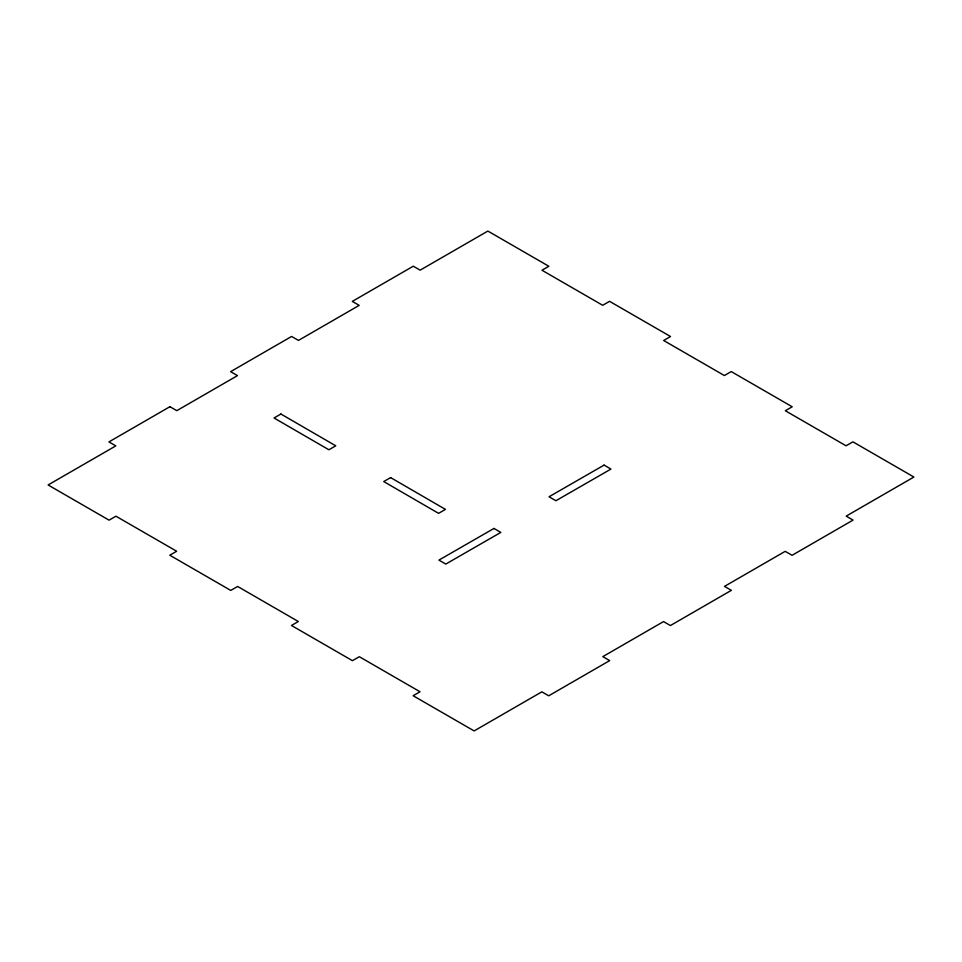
<?xml version="1.0" encoding="UTF-8"?>
<svg xmlns="http://www.w3.org/2000/svg" width="962" height="962" viewBox="0 0 962 962"><rect width="100%" height="100%" fill="white"/><g stroke="black" fill="none" stroke-linecap="round" stroke-linejoin="round"><path stroke-width="1.44" d="M169.913 406.698L108.946 441.907L115.813 445.875L48.1 484.968L109.079 520.165L115.945 516.209L176.659 551.25L169.781 555.218L230.76 590.427L237.626 586.459L298.34 621.512L291.474 625.48L352.441 660.678L359.319 656.709L420.021 691.762L413.155 695.73L474.134 730.928L541.846 691.834L548.713 695.803L609.692 660.605L602.813 656.637L663.527 621.584L670.394 625.553L731.373 590.343L724.506 586.387L785.208 551.334L792.087 555.302L853.053 520.093L846.187 516.125L913.9 477.032L852.921 441.835L846.055 445.791L785.341 410.75L792.219 406.782L731.24 371.572L724.374 375.541L663.66 340.488L670.526 336.52L609.559 301.322L602.681 305.291L541.979 270.238L548.845 266.27L487.866 231.072L420.153 270.166L413.287 266.197L352.308 301.395L359.187 305.363L298.473 340.416L291.606 336.447L230.627 371.657L237.494 375.613L176.792 410.666L169.913 406.698M280.916 414.021L274.026 417.977L328.884 449.771L335.762 445.815L280.916 414.021M390.62 477.597L383.73 481.553L438.588 513.347L445.466 509.391L390.62 477.597M493.975 528.439L438.925 560.1L445.779 564.081L500.829 532.407L493.975 528.439M604.088 465.103L549.037 496.765L555.892 500.745L610.954 469.071L604.088 465.103"/></g></svg>
